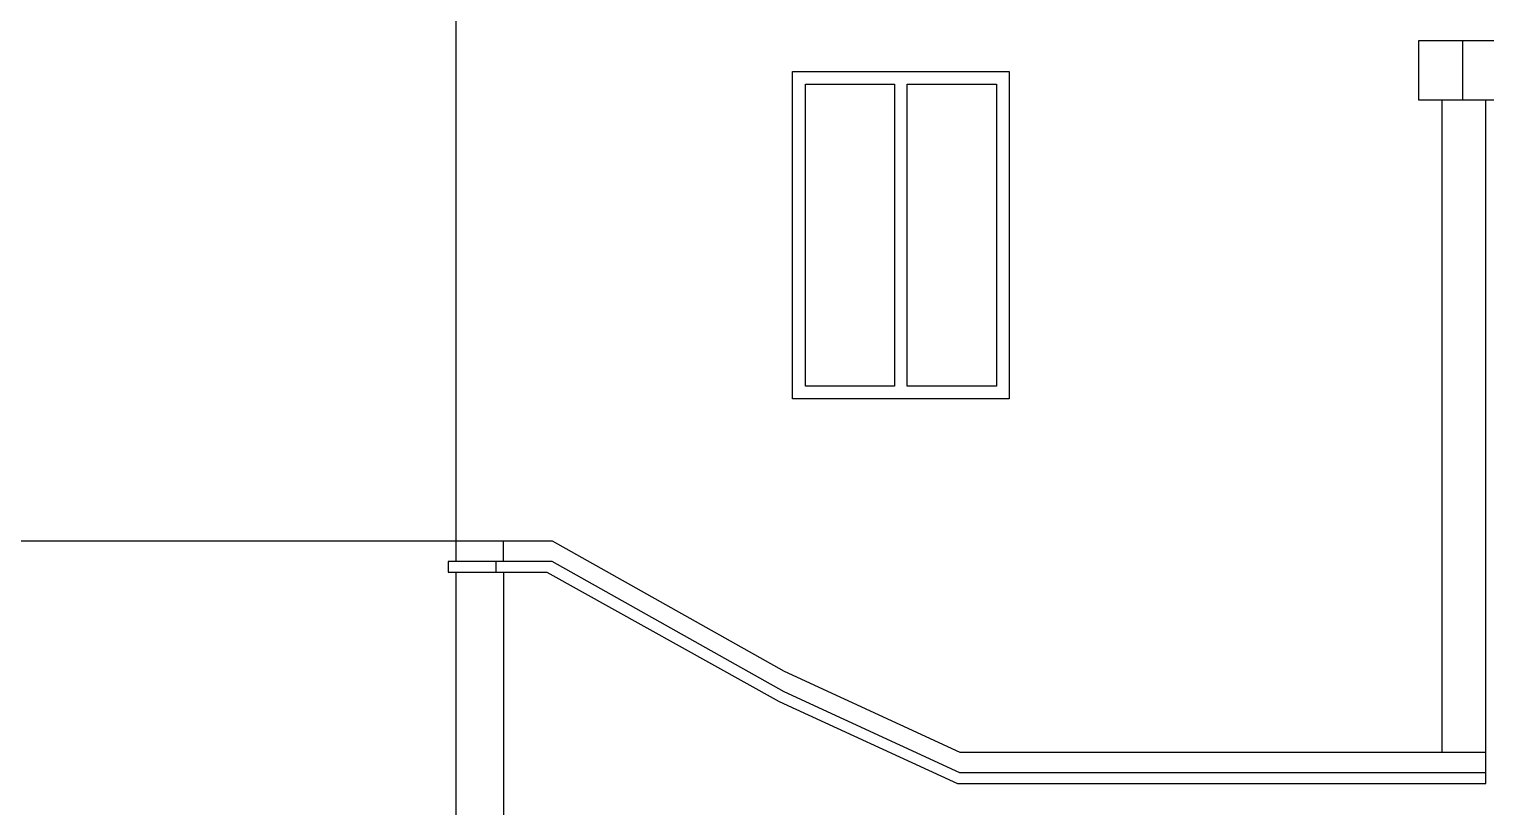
# Model space of a CAD drawing. Extents: x -20250 to 331240, y -699 to 63168.
# Drawn here: x 147949 to 153656, y 10920 to 13968 of the extents above; entities that cross this region are included whole.
import ezdxf

# ---------------------------------------------------------------- set-up
doc = ezdxf.new("R2010")
doc.units = 0
doc.header["$LTSCALE"] = 1000
doc.header["$MEASUREMENT"] = 0
for name, color, linetype in [('DOTE', 1, 'Continuous'), ('WALL', 9, 'Continuous'), ('窗', 4, 'Continuous')]:
    doc.layers.add(name, color=color, linetype=linetype)

msp = doc.modelspace()

# ---------------------------------------------------------------- linework, layer by layer
at = {"layer": 'DOTE', "elevation": 0}
msp.add_lwpolyline([(145315.1, 11962.8), (149620.6, 11962.8)], dxfattribs=at)
at = {"layer": 'WALL'}
for points in [[(159153.7, 11907.6, 0), (159153.7, 16387.6, 0), (159007.4, 16387.6, 0), (159007.4, 16744.3, 0), (149766.8, 16744.3, 0), (149766.8, 16387.6, 0), (149620.6, 16387.6, 0), (149620.6, 11881.3, 0)], [(153564.3, 13922.3, 0), (153564.3, 13691.1, 0)], [(153655.2, 11053, 0), (151594.7, 11053, 0), (150907.3, 11370.6, 0), (149997.3, 11881.3, 0), (149776.8, 11881.3, 0), (149776.8, 11839.2, 0), (149976.8, 11839.2, 0), (150887.3, 11332, 0), (151585.9, 11010.9, 0), (153655.2, 11010.9, 0), (153655.2, 13691.1, 0)], [(153483.2, 13691.1, 0), (153483.2, 11134.5, 0)], [(149620.6, 11962.8, 0), (149997.3, 11962.8, 0), (150907.3, 11452.1, 0), (151594.7, 11134.5, 0), (153655.2, 11134.5, 0)], [(149806.6, 11881.3, 0), (149806.6, 11962.8, 0)], [(149776.8, 11881.3, 0), (149590.8, 11881.3, 0), (149590.8, 11839.2, 0), (149776.8, 11839.2, 0)], [(149620.6, 11839.2, 0), (149620.6, 7848.1, 0), (149806.6, 7848.1, 0)], [(149806.6, 11839.2, 0), (149806.6, 7848.1, 0), (153655.2, 7867, 0), (159677.5, 7644.6, 0), (159677.5, 10934.2, 0)]]:
    msp.add_polyline3d(points, dxfattribs=at)
msp.add_polyline3d([(155977.6, 13922.3, 0), (153392.4, 13922.3, 0), (153392.4, 13691.1, 0), (155977.6, 13691.1, 0)], close=True, dxfattribs=at)
at = {"layer": '窗'}
for points in [[(150939.8, 13802.1, 0), (151788.3, 13802.1, 0), (151788.3, 12518.7, 0), (150939.8, 12518.7, 0)], [(151339, 12568.7, 0), (150989.8, 12568.7, 0), (150989.8, 13752.1, 0), (151339, 13752.1, 0)], [(151389, 12568.7, 0), (151389, 13752.1, 0), (151738.3, 13752.1, 0), (151738.3, 12568.7, 0)]]:
    msp.add_polyline3d(points, close=True, dxfattribs=at)

doc.saveas('drawing.dxf')
